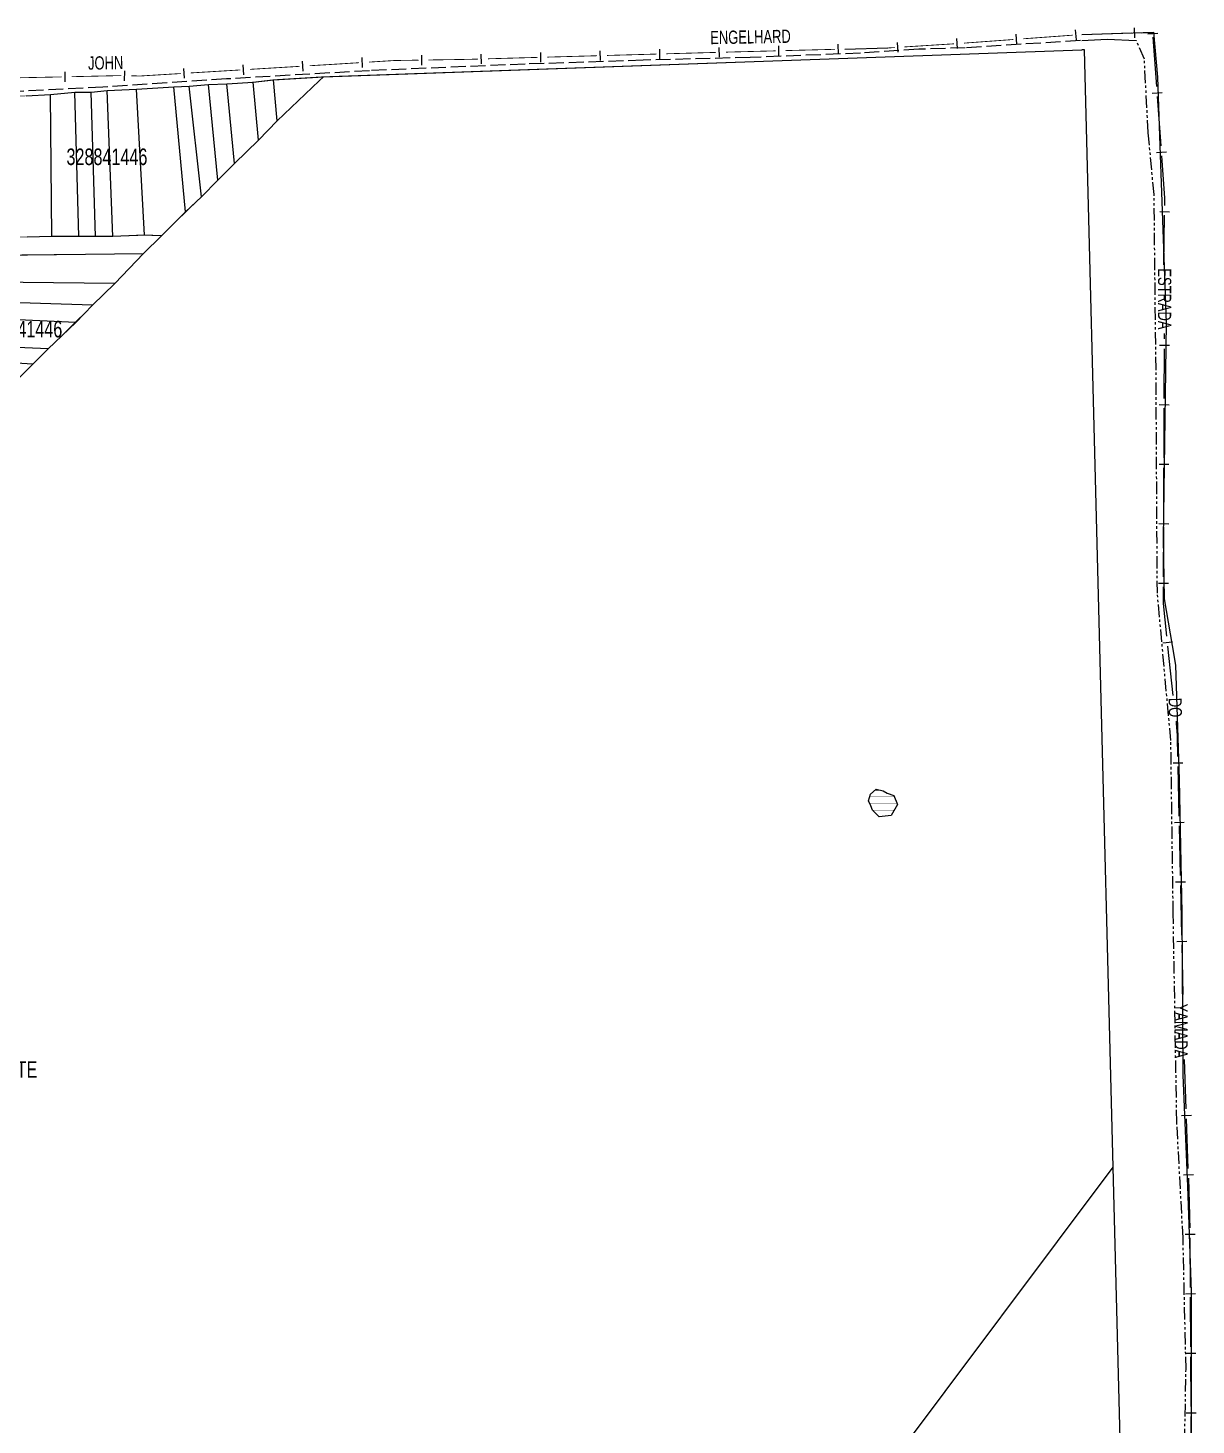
# Model space of a CAD drawing. Extents: x 203604 to 204690, y 4848469 to 4850418.
# Drawn here: x 204318.4 to 204671.6, y 4849124.5 to 4849547 of the extents above; entities that cross this region are included whole.
import ezdxf

# ---------------------------------------------------------------- set-up
doc = ezdxf.new("R2010")
doc.units = 0
doc.header["$LTSCALE"] = 1.5
doc.header["$MEASUREMENT"] = 0
doc.linetypes.add('PHANTOMX2', pattern=[5, 2.5, -0.5, 0.5, -0.5, 0.5, -0.5])
doc.linetypes.add('TRACO_11', pattern=[8, 3, -1, 3, -1])
for name, color, linetype in [('CD_MALHA_LOTES', 7, 'CONTINUOUS'), ('CD_TXT_QUADRA', 2, 'CONTINUOUS'), ('HD-HACH-HIDROG', 160, 'CONTINUOUS'), ('HD-LAGOS-PERENE', 170, 'CONTINUOUS'), ('LM-LIM-SETOR-FISCAL', 7, 'CONTINUOUS'), ('LM-LIM-SETORES-BAIRROS', 7, 'CONTINUOUS'), ('LM-TXT-LSB', 7, 'CONTINUOUS'), ('RU-QUADRA', 210, 'CONTINUOUS'), ('SV-EIXO-ROD-ESTR', 7, 'CONTINUOUS'), ('SV-EIXO-RUA-N-PAV', 6, 'CONTINUOUS'), ('SV-EIXO-RUA-PAV', 20, 'CONTINUOUS'), ('SV-EST-M-N-PAV', 1, 'PHANTOMX2'), ('SV-RUA-PAVIM', 7, 'CONTINUOUS'), ('SV-RUA-PAVIM-S-GUIA-C-GUIA', 7, 'CONTINUOUS'), ('SV-TXT-EST-M-N-PAV', 7, 'CONTINUOUS'), ('SV-TXT-RUA-PAV', 7, 'CONTINUOUS')]:
    doc.layers.add(name, color=color, linetype=linetype)
doc.styles.add('ARIAL', font='ARIAL.SHX')

# ---------------------------------------------------------------- blocks, each defined once
blk = doc.blocks.new('*X0')
at = {"layer": 'HD-HACH-HIDROG', "const_width": 0.13}
for points in [[(204572.898279, 4849314.45007), (204580.370379, 4849314.450145)], [(204574.46685, 4849316.450119), (204576.379448, 4849316.450138)], [(204572.928383, 4849312.450037), (204581.223331, 4849312.45012)], [(204573.752149, 4849310.450013), (204580.321836, 4849310.450078)]]:
    blk.add_lwpolyline(points, dxfattribs=at)

msp = doc.modelspace()

# ---------------------------------------------------------------- linework, layer by layer
at = {"layer": 'CD_MALHA_LOTES', "linetype": 'Continuous'}
msp.add_lwpolyline([(204407.691044, 4849532.281854), (204637.006835, 4849540.389691)], dxfattribs=at)
at = {"layer": 'CD_MALHA_LOTES', "linetype": 'Continuous', "flags": 128}
for points in [[(204637.006835, 4849540.389691), (204637.03, 4849540.39051)], [(204367.14264, 4849529.38554), (204372.935269, 4849529.928599)], [(204372.935269, 4849529.928599), (204378.546879, 4849530.109618)], [(204375.741074, 4849500.965453), (204372.935269, 4849529.928599)], [(204378.546879, 4849530.109618), (204386.511744, 4849530.652677)], [(204380.809625, 4849506.034004), (204378.546879, 4849530.109618)], [(204386.511744, 4849530.652677), (204392.666412, 4849531.376756)], [(204388.050411, 4849513.09377), (204386.511744, 4849530.652677)], [(204392.666412, 4849531.376756), (204407.691044, 4849532.281854)], [(204393.75253, 4849518.8864), (204392.666412, 4849531.376756)], [(204406.423906, 4849531.014717), (204393.75253, 4849518.8864)], [(204407.691044, 4849532.281854), (204406.423906, 4849531.014717)], [(204317.814783, 4849526.489225), (204325.146079, 4849526.851265)], [(204325.146079, 4849526.851265), (204332.567885, 4849527.575343)], [(204325.598628, 4849483.949605), (204325.146079, 4849526.851265)], [(204333.744513, 4849483.949605), (204332.567885, 4849527.575343)], [(204332.567885, 4849527.575343), (204337.455416, 4849527.575343)], [(204337.455416, 4849527.575343), (204342.342947, 4849528.118402)], [(204338.813064, 4849483.949605), (204337.455416, 4849527.575343)], [(204342.342947, 4849528.118402), (204351.21291, 4849528.480442)], [(204344.062634, 4849483.949605), (204342.342947, 4849528.118402)], [(204351.21291, 4849528.480442), (204362.436129, 4849529.20452)], [(204353.656676, 4849484.311645), (204351.21291, 4849528.480442)], [(204362.436129, 4849529.20452), (204367.14264, 4849529.38554)], [(204365.966013, 4849491.371411), (204362.436129, 4849529.20452)], [(204370.853543, 4849495.896903), (204367.14264, 4849529.38554)], [(204393.75253, 4849518.8864), (204388.050411, 4849513.09377)], [(204388.050411, 4849513.09377), (204380.809625, 4849506.034004)], [(204380.809625, 4849506.034004), (204375.741074, 4849500.965453)], [(204375.741074, 4849500.965453), (204370.853543, 4849495.896903)], [(204370.853543, 4849495.896903), (204365.966013, 4849491.371411)], [(204365.966013, 4849491.371411), (204358.725226, 4849484.130625)], [(204325.598628, 4849483.949605), (204318.176822, 4849483.768586)], [(204333.744513, 4849483.949605), (204325.598628, 4849483.949605)], [(204338.813064, 4849483.949605), (204333.744513, 4849483.949605)], [(204344.062634, 4849483.949605), (204338.813064, 4849483.949605)], [(204353.656676, 4849484.311645), (204344.062634, 4849483.949605)], [(204353.294636, 4849478.790545), (204358.725226, 4849484.130625)], [(204358.725226, 4849484.130625), (204353.656676, 4849484.311645)], [(204300.617915, 4849478.247486), (204353.294636, 4849478.790545)], [(204353.294636, 4849478.790545), (204344.605693, 4849469.739562)], [(204344.605693, 4849469.739562), (204298.26466, 4849470.282621)], [(204344.605693, 4849469.739562), (204337.907965, 4849463.222854)], [(204337.907965, 4849463.222854), (204296.816503, 4849464.489992)], [(204337.907965, 4849463.222854), (204332.839415, 4849457.973284)], [(204332.839415, 4849457.973284), (204295.730385, 4849459.602461)], [(204332.839415, 4849457.973284), (204324.51251, 4849450.008419)], [(204324.51251, 4849450.008419), (204293.739168, 4849451.275557)], [(204324.51251, 4849450.008419), (204319.805999, 4849445.301908)], [(204319.805999, 4849445.301908), (204292.83407, 4849446.931085)], [(204319.805999, 4849445.301908), (204314.19439, 4849439.690299)]]:
    msp.add_lwpolyline(points, dxfattribs=at)
at = {"layer": 'CD_MALHA_LOTES'}
for points in [[(204646.518225, 4849202.439784), (204637.838774, 4849540.419106), (204637.03, 4849540.39051)], [(204578.844787, 4849112.091003), (204646.518225, 4849202.439784)], [(204651.030393, 4849034.315111), (204650.64326, 4849041.810186), (204646.518225, 4849202.439784)]]:
    msp.add_lwpolyline(points, dxfattribs=at)
at = {"layer": 'HD-LAGOS-PERENE', "linetype": 'Continuous'}
msp.add_polyline3d([(204578.14, 4849315.6, 9.44), (204580.17, 4849314.92, 9.44), (204581.33, 4849312.2, 9.44), (204579.4, 4849308.85, 9.44), (204575.78, 4849308.45, 9.44), (204573.76, 4849310.43, 9.44), (204573.25, 4849311.73, 9.44), (204572.58, 4849313.23, 9.44), (204573.12, 4849315.3, 9.44), (204574.9, 4849316.82, 9.44), (204576.98, 4849316.3, 9.44)], close=True, dxfattribs=at)
at = {"layer": 'LM-LIM-SETOR-FISCAL'}
for p, q in [((204653.066026, 4849544.025613), (204652.97591, 4849547.02426)), ((204637.028188, 4849545.044318), (204652.021419, 4849545.494898)), ((204655.020065, 4849545.585014), (204658.018711, 4849545.67513)), ((204660.023068, 4849545.343536), (204657.030914, 4849545.126705)), ((204658.018711, 4849545.67513), (204658.49407, 4849545.689412)), ((204659.68342, 4849529.276967), (204658.599268, 4849544.237736)), ((204661.32405, 4849527.390613), (204658.331896, 4849527.173782)), ((204660.984402, 4849511.324044), (204659.90025, 4849526.284813)), ((204662.625033, 4849509.43769), (204659.632879, 4849509.220859)), ((204662.129928, 4849495.516349), (204661.201232, 4849508.33189)), ((204662.103643, 4849493.365656), (204662.128084, 4849495.365507)), ((204662.128084, 4849495.365507), (204662.129928, 4849495.516349)), ((204663.579091, 4849491.347475), (204660.579315, 4849491.384136)), ((204661.883677, 4849475.367), (204662.066982, 4849490.36588)), ((204662.032172, 4849452.987051), (204662.036264, 4849453.987043)), ((204662.036264, 4849453.987043), (204662.03873, 4849454.589845)), ((204663.523976, 4849450.980931), (204660.524002, 4849450.993205)), ((204661.958523, 4849434.987202), (204662.019897, 4849449.987076)), ((204663.450327, 4849432.981081), (204660.450352, 4849432.993356)), ((204661.884873, 4849416.987353), (204661.946248, 4849431.987227)), ((204663.376677, 4849414.981232), (204660.376702, 4849414.993507)), ((204661.811223, 4849398.987503), (204661.872598, 4849413.987378)), ((204663.303027, 4849396.981383), (204660.303053, 4849396.993658)), ((204661.737574, 4849380.987654), (204661.798948, 4849395.987528)), ((204663.229378, 4849378.981533), (204660.229403, 4849378.993808)), ((204661.707312, 4849373.591772), (204661.725299, 4849377.987679)), ((204661.76875, 4849372.990848), (204661.707312, 4849373.591772)), ((204662.785844, 4849363.042707), (204661.76875, 4849372.990848)), ((204664.481484, 4849361.205643), (204661.497042, 4849360.900514)), ((204664.616613, 4849345.136052), (204663.090972, 4849360.058264)), ((204665.665568, 4849336.656902), (204665.61407, 4849337.355888)), ((204665.933467, 4849333.020682), (204665.665568, 4849336.656902)), ((204665.941256, 4849332.666843), (204665.933467, 4849333.020682)), ((204666.0733, 4849326.668296), (204665.941256, 4849332.666843)), ((204667.616952, 4849324.701791), (204664.617678, 4849324.635769)), ((204666.469432, 4849308.672655), (204666.139322, 4849323.669023)), ((204668.013084, 4849306.706151), (204665.01381, 4849306.640129)), ((204666.865564, 4849290.677015), (204666.535454, 4849305.673382)), ((204668.409216, 4849288.71051), (204665.409942, 4849288.644488)), ((204667.261696, 4849272.681374), (204666.931586, 4849287.677741)), ((204668.805348, 4849270.71487), (204665.806074, 4849270.648848)), ((204667.657828, 4849254.685734), (204667.327718, 4849269.682101)), ((204668.611156, 4849220.073823), (204668.087363, 4849235.064674)), ((204670.180081, 4849218.127422), (204667.18191, 4849218.022663)), ((204669.239709, 4849202.0848), (204668.715915, 4849217.075652)), ((204670.808633, 4849200.138399), (204667.810463, 4849200.033641)), ((204669.737007, 4849187.85225), (204669.344468, 4849199.08663)), ((204669.742967, 4849187.093509), (204669.737007, 4849187.85225)), ((204669.766533, 4849184.093602), (204669.742967, 4849187.093509)), ((204671.282198, 4849182.105446), (204668.28229, 4849182.08188)), ((204669.796705, 4849180.252825), (204669.7901, 4849181.093694)), ((204669.797556, 4849180.093722), (204669.796705, 4849180.252825)), ((204669.872427, 4849166.093923), (204669.797556, 4849180.093722)), ((204671.383101, 4849164.101973), (204668.383144, 4849164.085929)), ((204669.968689, 4849148.09418), (204669.888471, 4849163.093966)), ((204671.479364, 4849146.102231), (204668.479407, 4849146.086187)), ((204670.064952, 4849130.094437), (204669.984733, 4849145.094223)), ((204671.575626, 4849128.102488), (204668.575669, 4849128.086444)), ((204670.161215, 4849112.094695), (204670.080996, 4849127.09448))]:
    msp.add_line(p, q, dxfattribs=at)
at = {"layer": 'LM-LIM-SETORES-BAIRROS'}
msp.add_line((204565.418323, 4849540.637832), (204578.413959, 4849540.974664), dxfattribs=at)
for points in [[(204581.502635, 4849539.658549), (204581.314098, 4849542.652618)], [(204599.467054, 4849540.789768), (204599.278517, 4849543.783838)], [(204617.434639, 4849542.100501), (204617.215458, 4849545.092483)], [(204635.386534, 4849543.415588), (204635.167353, 4849546.40757)], [(204437.486349, 4849535.801186), (204437.439078, 4849538.800813)], [(204455.50179, 4849536.136643), (204455.416901, 4849539.135442)], [(204473.49414, 4849536.644406), (204473.410224, 4849539.643232)], [(204491.487096, 4849537.147901), (204491.403181, 4849540.146727)], [(204509.480053, 4849537.651396), (204509.396137, 4849540.650222)], [(204527.469946, 4849538.15375), (204527.392215, 4849541.152743)], [(204545.463903, 4849538.620133), (204545.386172, 4849541.619125)], [(204563.45786, 4849539.086515), (204563.380129, 4849542.085508)], [(204365.672425, 4849531.796855), (204365.4912, 4849534.791376)], [(204383.639553, 4849532.884204), (204383.458328, 4849535.878725)], [(204401.60668, 4849533.971552), (204401.425456, 4849536.966073)], [(204419.575437, 4849535.072078), (204419.389355, 4849538.066301)], [(204329.641199, 4849530.737245), (204329.579528, 4849533.736611)], [(204347.587424, 4849531.060872), (204347.624977, 4849534.060637)]]:
    msp.add_lwpolyline(points, dxfattribs=at)
at = {"layer": 'LM-LIM-SETORES-BAIRROS', "const_width": 0.25}
for points in [[(204601.367808, 4849542.427526), (204616.327721, 4849543.523432)], [(204619.319704, 4849543.742613), (204634.279616, 4849544.838519)], [(204475.451399, 4849538.199763), (204490.44553, 4849538.619342)], [(204493.444356, 4849538.703258), (204508.438487, 4849539.122837)], [(204511.437313, 4849539.206753), (204526.431443, 4849539.626332)], [(204529.430409, 4849539.705067), (204544.425373, 4849540.093719)], [(204547.424366, 4849540.171449), (204562.41933, 4849540.560101)], [(204578.413959, 4849540.974664), (204578.62, 4849540.98)], [(204578.62, 4849540.98), (204580.410343, 4849541.092738)], [(204583.404413, 4849541.281274), (204598.374762, 4849542.223957)], [(204367.57816, 4849533.414932), (204382.550767, 4849534.321056)], [(204385.545288, 4849534.502281), (204400.517894, 4849535.408404)], [(204403.512415, 4849535.589629), (204410.499632, 4849536.012487)], [(204410.499632, 4849536.012487), (204411.45, 4849536.07)], [(204411.45, 4849536.07), (204418.484322, 4849536.507162)], [(204421.478545, 4849536.693244), (204428.465067, 4849537.127435)], [(204428.465067, 4849537.127435), (204429.15, 4849537.17)], [(204429.15, 4849537.17), (204436.462837, 4849537.285243)], [(204439.462465, 4849537.332514), (204450.461099, 4849537.505841)], [(204450.461099, 4849537.505841), (204451.36, 4849537.52)], [(204451.36, 4849537.52), (204454.459746, 4849537.607746)], [(204457.458545, 4849537.692635), (204468.45414, 4849538.003893)], [(204468.45414, 4849538.003893), (204468.67, 4849538.01)], [(204468.67, 4849538.01), (204472.452573, 4849538.115847)], [(204313.613745, 4849531.908013), (204328.610575, 4849532.216371)], [(204331.609861, 4849532.281745), (204344.606552, 4849532.575033)], [(204344.606552, 4849532.575033), (204345.27, 4849532.59)], [(204345.27, 4849532.59), (204346.606279, 4849532.573272)], [(204349.606044, 4849532.535719), (204351.605887, 4849532.510684)], [(204351.605887, 4849532.510684), (204352.46, 4849532.5)], [(204352.46, 4849532.5), (204364.583639, 4849533.233708)]]:
    msp.add_lwpolyline(points, dxfattribs=at)
at = {"layer": 'RU-QUADRA', "linetype": 'Continuous', "const_width": 0.18}
msp.add_lwpolyline([(204637.006835, 4849540.389691), (204407.691044, 4849532.281854)], dxfattribs=at)
at = {"layer": 'RU-QUADRA'}
for points in [[(204637.03, 4849540.39051), (204637.006835, 4849540.389691)], [(204646.518225, 4849202.439784), (204637.838774, 4849540.419106), (204637.03, 4849540.39051)], [(204651.030393, 4849034.315111), (204650.64326, 4849041.810186), (204646.518225, 4849202.439784)]]:
    msp.add_lwpolyline(points, dxfattribs=at)
at = {"layer": 'RU-QUADRA', "linetype": 'Continuous'}
for points in [[(204307.858702, 4849526.308206, 0.18, 0.18, 0), (204312.565213, 4849526.308206, 0.18, 0.18, 0), (204317.814783, 4849526.489225, 0.18, 0.18, 0), (204325.146079, 4849526.851265, 0.18, 0.18, 0), (204332.567885, 4849527.575343, 0.18, 0.18, 0), (204337.455416, 4849527.575343, 0.18, 0.18, 0), (204342.342947, 4849528.118402, 0.18, 0.18, 0), (204351.21291, 4849528.480442, 0.18, 0.18, 0), (204362.436129, 4849529.20452, 0.18, 0.18, 0), (204367.14264, 4849529.38554, 0.18, 0.18, 0), (204372.935269, 4849529.928599, 0.18, 0.18, 0), (204378.546879, 4849530.109618, 0.18, 0.18, 0), (204386.511744, 4849530.652677, 0.18, 0.18, 0), (204392.666412, 4849531.376756, 0.18, 0.18, 0), (204407.691044, 4849532.281854, 0.18, 0.18, 0)], [(204407.691044, 4849532.281854, 0.18, 0.18, 0), (204393.75253, 4849518.8864, 0.18, 0.18, 0)], [(204393.75253, 4849518.8864, 0.18, 0.18, 0), (204388.050411, 4849513.09377, 0.18, 0.18, 0)], [(204388.050411, 4849513.09377, 0.18, 0.18, 0), (204380.809625, 4849506.034004, 0.18, 0.18, 0)], [(204380.809625, 4849506.034004, 0.18, 0.18, 0), (204375.741074, 4849500.965453, 0.18, 0.18, 0)], [(204375.741074, 4849500.965453, 0.18, 0.18, 0), (204370.853543, 4849495.896903, 0.18, 0.18, 0)], [(204370.853543, 4849495.896903, 0.18, 0.18, 0), (204358.725226, 4849484.130625, 0.18, 0.18, 0)], [(204370.853543, 4849495.896903, 0.18, 0.18, 0), (204365.966013, 4849491.371411, 0.18, 0.18, 0), (204358.725226, 4849484.130625, 0.18, 0.18, 0)], [(204358.725226, 4849484.130625, 0.18, 0.18, 0), (204353.294636, 4849478.790545, 0.18, 0.18, 0)], [(204353.294636, 4849478.790545, 0.18, 0.18, 0), (204344.605693, 4849469.739562, 0.18, 0.18, 0)], [(204344.605693, 4849469.739562, 0.18, 0.18, 0), (204337.907965, 4849463.222854, 0.18, 0.18, 0)], [(204337.907965, 4849463.222854, 0.18, 0.18, 0), (204324.51251, 4849450.008419, 0.18, 0.18, 0)], [(204337.907965, 4849463.222854, 0.18, 0.18, 0), (204332.839415, 4849457.973284, 0.18, 0.18, 0), (204324.51251, 4849450.008419, 0.18, 0.18, 0)], [(204324.51251, 4849450.008419, 0.18, 0.18, 0), (204319.805999, 4849445.301908, 0.18, 0.18, 0)], [(204319.805999, 4849445.301908, 0.18, 0.18, 0), (204314.19439, 4849439.690299, 0.18, 0.18, 0)]]:
    msp.add_lwpolyline(points, format="xyseb", dxfattribs=at)
at = {"layer": 'RU-QUADRA', "linetype": 'Continuous', "const_width": 0.18, "flags": 128}
for points in [[(204358.725226, 4849484.130625), (204353.656676, 4849484.311645), (204344.062634, 4849483.949605), (204338.813064, 4849483.949605), (204333.744513, 4849483.949605), (204325.598628, 4849483.949605), (204318.176822, 4849483.768586), (204301.523014, 4849483.768586), (204303.51423, 4849491.371411), (204305.324427, 4849498.974237), (204307.134623, 4849507.663181), (204307.858702, 4849526.308206)], [(204284.145126, 4849409.278996), (204287.041441, 4849421.407313), (204291.566932, 4849440.957436), (204292.83407, 4849446.931085), (204293.739168, 4849451.275557), (204295.730385, 4849459.602461), (204296.816503, 4849464.489992), (204298.26466, 4849470.282621), (204300.617915, 4849478.247486), (204353.294636, 4849478.790545)]]:
    msp.add_lwpolyline(points, dxfattribs=at)
at = {"layer": 'SV-EIXO-ROD-ESTR'}
for p, q in [((204658.754205, 4849545.739798), (204659.941383, 4849532.08725)), ((204659.941383, 4849532.08725), (204660.648311, 4849511.468522)), ((204660.648311, 4849511.468522), (204662.491658, 4849457.704239)), ((204662.491658, 4849457.704239), (204661.641566, 4849392.672235)), ((204661.641566, 4849392.672235), (204661.92493, 4849374.395266)), ((204661.92493, 4849374.395266), (204664.317965, 4849360.23648)), ((204664.317965, 4849360.23648), (204665.325296, 4849354.276433)), ((204665.325296, 4849354.276433), (204666.458752, 4849319.706043)), ((204666.458752, 4849319.706043), (204667.308843, 4849279.326694)), ((204667.308843, 4849279.326694), (204667.592207, 4849230.304748)), ((204667.592207, 4849230.304748), (204669.009027, 4849196.726131)), ((204669.009027, 4849196.726131), (204670.142482, 4849164.706016)), ((204670.142482, 4849164.706016), (204670.104815, 4849112.056491))]:
    msp.add_line(p, q, dxfattribs=at)
at = {"layer": 'SV-EIXO-RUA-N-PAV', "const_width": 0.18}
msp.add_lwpolyline([(204352.46, 4849532.5), (204352.46, 4849532.47)], dxfattribs=at)
at = {"layer": 'SV-EIXO-RUA-PAV'}
msp.add_line((204637.03, 4849545.04), (204658.754205, 4849545.739798), dxfattribs=at)
at = {"layer": 'SV-EST-M-N-PAV'}
for p, q in [((204655.949548, 4849537.627468), (204653.45944, 4849543.261023)), ((204657.1185, 4849515.390446), (204655.949548, 4849537.627468)), ((204658.873313, 4849496.650764), (204657.1185, 4849515.390446)), ((204659.475389, 4849443.786738), (204658.873313, 4849496.650764)), ((204659.873636, 4849376.05882), (204659.475389, 4849443.786738)), ((204663.959739, 4849331.515436), (204659.873636, 4849376.05882)), ((204664.667959, 4849279.250891), (204663.959739, 4849331.515436)), ((204665.762355, 4849216.020185), (204664.667959, 4849279.250891)), ((204667.648058, 4849180.961344), (204665.762355, 4849216.020185)), ((204668.537313, 4849141.35855), (204667.648058, 4849180.961344)), ((204667.980289, 4849112.094442), (204668.537313, 4849141.35855))]:
    msp.add_line(p, q, dxfattribs=at)
at = {"layer": 'SV-RUA-PAVIM', "linetype": 'TRACO_11'}
msp.add_polyline3d([(204636.61, 4849543.22, 7.86), (204601.78, 4849541.03, 7.86), (204587.74, 4849540.58, 7.86), (204570.08, 4849539.4, 7.59), (204536.7, 4849538.09, 7.29), (204504.4, 4849537.27, 7.02), (204468.72, 4849536.08, 6.7), (204421.6, 4849534.09, 6.07), (204378.401795, 4849531.607808, 6.07), (204341.050236, 4849529.138284, 6.07), (204306.14, 4849527.33, 6.07)], dxfattribs=at)
at = {"layer": 'SV-RUA-PAVIM-S-GUIA-C-GUIA'}
for p, q in [((204637.01, 4849543.25), (204644.668994, 4849543.658317)), ((204644.668994, 4849543.658317), (204653.45944, 4849543.261023))]:
    msp.add_line(p, q, dxfattribs=at)

# ---------------------------------------------------------------- block references
at = {"layer": 'HD-LAGOS-PERENE'}
msp.add_blockref('*X0', (0, 0), dxfattribs=at)

# ---------------------------------------------------------------- texts
at = {"layer": 'CD_TXT_QUADRA', "style": 'ARIAL', "width": 0.7}
for p in [(204330.02015, 4849505.555888), (204304.281493, 4849453.435108)]:
    msp.add_text('328841446', height=5, dxfattribs=at).set_placement(p)
at = {"layer": 'LM-TXT-LSB', "style": 'ARIAL', "width": 0.7}
msp.add_text('SÃO CLEMENTE', height=5, dxfattribs=at).set_placement((204282.89, 4849229.49))
at = {"layer": 'SV-TXT-EST-M-N-PAV', "style": 'ARIAL', "width": 0.7}
for s, rotation, p in [('ESTRADA', 270, (204660.080086, 4849474.299511)), ('DO', 271, (204663.24367, 4849344.37752)), ('YAMADA', 270, (204665.083929, 4849251.935236))]:
    msp.add_text(s, height=4, rotation=rotation, dxfattribs=at).set_placement(p)
at = {"layer": 'SV-TXT-RUA-PAV', "style": 'ARIAL', "width": 0.7}
for s, p in [('ENGELHARD', (204524.721126, 4849542.103288)), ('JOHN', (204336.574223, 4849534.386023))]:
    msp.add_text(s, height=4, rotation=1, dxfattribs=at).set_placement(p)

doc.saveas('drawing.dxf')
